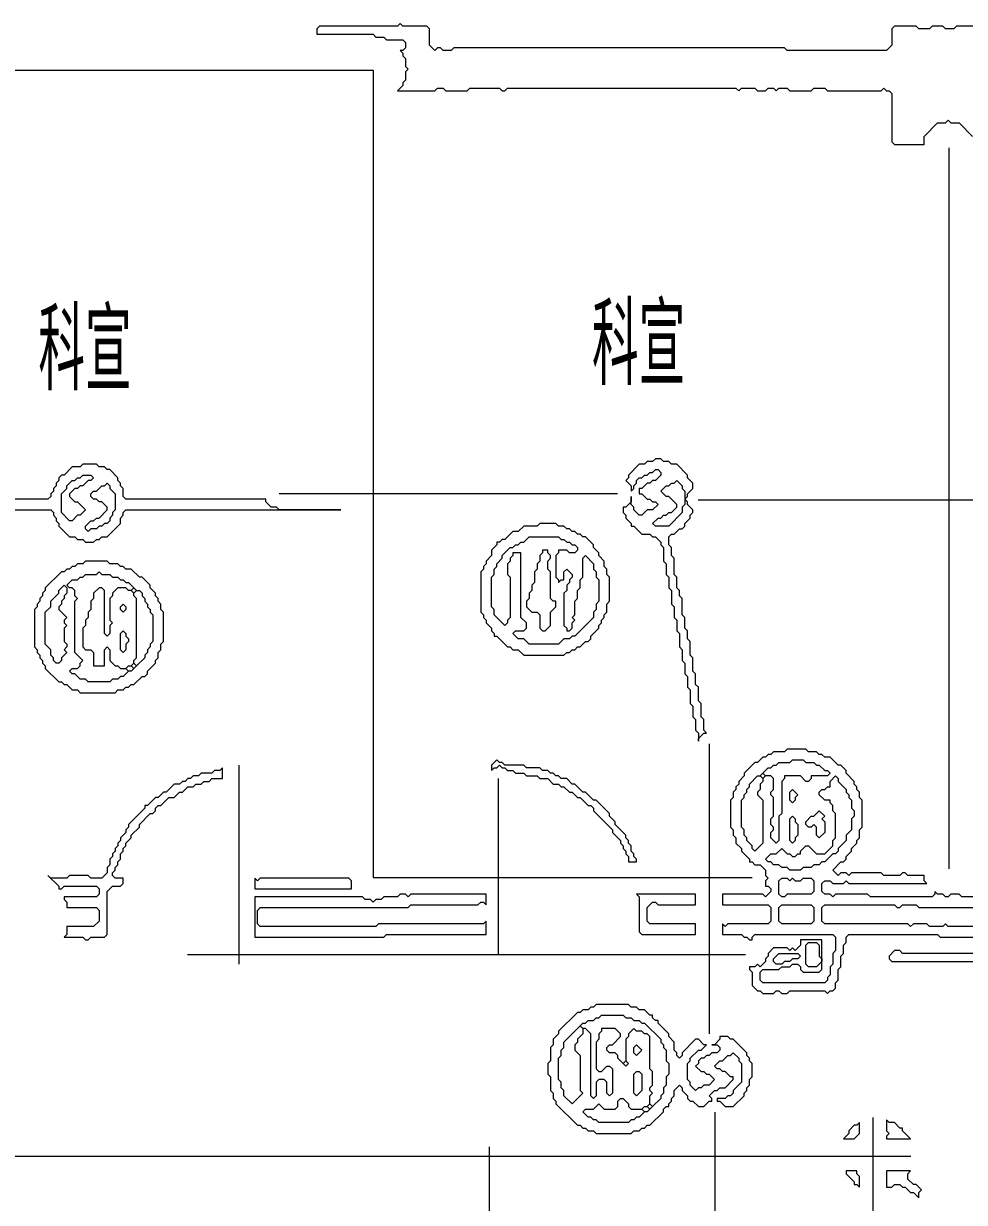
# Model space of a CAD drawing. Header units: millimetres. Extents: x 4 to 412, y 4 to 290.
# Drawn here: x 251.42 to 282.08, y 186.65 to 225.07 of the extents above; entities that cross this region are included whole.
import ezdxf

# ---------------------------------------------------------------- set-up
doc = ezdxf.new("R2010")
doc.units = ezdxf.units.MM
for name, color, linetype, lineweight in [('OCR_TEXT', 6, 'Continuous', 0), ('TRACE_STRAIGHT', 5, 'Continuous', 0), ('TRACE_TEXT_SYMBOL', 6, 'Continuous', 0)]:
    doc.layers.add(name, color=color, linetype=linetype, lineweight=lineweight)
doc.styles.add('wqy-unicode', font='wqy-unicode.lff')

msp = doc.modelspace()

# ---------------------------------------------------------------- linework, layer by layer
at = {"layer": 'TRACE_STRAIGHT', "color": 5}
for p, q in [((246.298, 223.553), (262.807, 223.553)), ((262.807, 223.553), (262.807, 197.233)), ((281.566, 221.021), (281.566, 197.522)), ((259.745, 209.752), (270.768, 209.752)), ((273.4, 209.543), (284.266, 209.543)), ((273.757, 201.596), (273.757, 192.138)), ((258.432, 200.895), (258.432, 194.415)), ((266.883, 200.458), (266.883, 194.723)), ((262.807, 197.233), (275.157, 197.233)), ((256.756, 194.723), (274.94, 194.723)), ((273.945, 189.588), (273.945, 166.547)), ((279.088, 189.42), (279.088, 168.019)), ((266.587, 188.46), (266.587, 145.398)), ((244.721, 188.156), (280.326, 188.156))]:
    msp.add_line(p, q, dxfattribs=at)
at = {"layer": 'TRACE_TEXT_SYMBOL', "color": 6}
for points in [[(263.686, 225.066), (263.599, 224.978), (261.059, 224.978), (260.971, 224.891), (260.971, 224.716), (262.811, 224.716), (262.898, 224.628), (263.161, 224.628), (263.248, 224.541), (263.774, 224.541), (263.861, 224.453), (263.861, 224.278), (263.774, 224.19), (263.686, 224.19), (263.774, 224.103), (263.774, 224.015), (263.861, 223.928), (263.861, 223.665), (263.949, 223.577), (263.861, 223.49), (263.861, 223.227), (263.774, 223.139), (263.774, 223.052), (263.599, 222.877), (264.825, 222.877), (264.912, 222.964), (265.087, 222.964), (265.175, 222.877), (265.876, 222.877), (265.963, 222.964), (266.927, 222.964), (267.014, 222.877), (267.102, 222.877), (267.189, 222.964), (274.633, 222.964), (274.721, 222.877), (274.808, 222.964), (275.246, 222.964), (275.334, 222.877), (275.596, 222.877), (275.684, 222.964), (275.859, 222.964), (275.947, 222.877), (276.034, 222.964), (276.297, 222.964), (276.385, 222.877), (277.085, 222.877), (277.173, 222.964), (277.523, 222.964), (277.611, 222.877), (279.362, 222.877), (279.45, 222.964), (279.537, 222.877), (279.625, 222.877), (279.712, 222.789), (279.712, 221.213), (279.8, 221.125), (280.763, 221.125), (280.763, 221.388), (281.201, 221.826), (281.464, 221.826), (281.551, 221.913), (281.639, 221.826), (281.902, 221.826)], [(283.39, 224.978), (281.814, 224.978), (281.727, 224.891), (281.464, 224.891), (281.376, 224.978), (281.026, 224.978), (280.938, 224.891), (280.588, 224.891), (280.501, 224.978), (279.8, 224.978), (279.712, 224.891), (279.712, 224.365), (279.537, 224.19), (276.297, 224.19), (276.209, 224.278), (265.438, 224.278), (265.35, 224.19), (265.087, 224.19), (265, 224.278), (264.912, 224.278), (264.825, 224.19), (264.65, 224.365), (264.65, 224.891), (264.562, 224.978), (263.774, 224.978), (263.686, 225.066)], [(281.902, 221.826), (282.34, 221.388)], [(246.96, 209.215), (252.302, 209.215), (252.389, 209.127), (252.389, 209.04), (252.477, 208.952), (252.477, 208.865), (252.564, 208.777), (252.564, 208.69), (252.915, 208.339), (253.09, 208.339), (253.177, 208.252), (253.353, 208.252), (253.44, 208.164), (253.703, 208.164), (253.79, 208.252), (253.878, 208.252), (253.966, 208.339), (254.141, 208.339), (254.579, 208.777), (254.579, 208.952), (254.666, 209.04), (254.666, 209.127), (254.754, 209.215), (261.76, 209.215), (259.745, 209.215), (259.658, 209.303), (259.483, 209.303), (259.308, 209.478), (259.308, 209.565), (254.754, 209.565), (254.666, 209.653), (254.666, 209.916), (254.579, 210.003), (254.579, 210.091), (254.491, 210.178), (254.491, 210.266), (254.228, 210.529), (254.141, 210.529), (254.053, 210.616), (253.878, 210.616), (253.79, 210.704), (253.353, 210.704), (253.265, 210.616), (253.002, 210.616), (252.739, 210.354), (252.652, 210.354), (252.564, 210.266), (252.564, 210.178), (252.477, 210.091), (252.477, 210.003), (252.389, 209.916), (252.389, 209.828), (252.302, 209.74), (252.302, 209.653), (252.214, 209.565), (246.697, 209.565)], [(272.006, 210.879), (271.918, 210.791), (271.743, 210.791), (271.656, 210.704), (271.48, 210.704), (271.13, 210.354), (271.13, 210.266), (271.043, 210.178), (271.218, 210.003), (271.218, 209.828), (271.305, 209.916), (271.305, 210.003), (271.393, 210.091), (271.393, 210.178), (271.48, 210.266), (271.568, 210.266), (271.656, 210.354), (271.743, 210.354), (271.831, 210.441), (271.918, 210.441), (272.006, 210.529), (272.093, 210.529), (272.181, 210.441), (272.181, 210.354), (272.006, 210.178), (271.918, 210.178), (271.831, 210.091), (271.743, 210.091), (271.568, 209.916), (271.48, 209.916), (271.48, 209.74), (271.568, 209.74), (271.743, 209.565), (271.831, 209.565), (271.918, 209.478), (272.006, 209.478), (272.093, 209.39), (271.918, 209.215), (271.743, 209.215), (271.568, 209.04), (271.48, 209.04), (271.305, 209.215), (271.305, 209.303), (271.218, 209.39), (271.218, 209.653), (271.218, 209.478), (271.043, 209.303), (270.955, 209.303), (270.955, 209.127), (271.043, 209.04), (271.043, 208.952), (271.218, 208.777), (271.218, 208.69), (271.305, 208.69), (271.568, 208.427), (271.831, 208.427), (271.918, 208.339), (272.006, 208.339), (272.181, 208.164), (272.181, 208.077), (272.269, 207.989), (272.269, 207.551), (272.356, 207.464), (272.356, 207.113)], [(273.144, 209.04), (273.232, 209.127), (273.232, 209.215), (273.057, 209.39), (273.057, 209.478), (272.969, 209.565), (273.057, 209.653), (273.057, 209.74), (273.232, 209.916), (273.232, 210.091), (273.057, 210.266), (273.057, 210.354), (272.706, 210.704), (272.531, 210.704), (272.444, 210.791), (272.269, 210.791), (272.181, 210.879), (272.006, 210.879)], [(272.356, 207.113), (272.444, 207.026), (272.444, 206.675), (272.531, 206.588), (272.531, 206.15), (272.619, 206.062), (272.619, 205.712), (272.706, 205.624), (272.706, 205.274), (272.794, 205.187), (272.794, 204.749), (272.882, 204.661), (272.882, 204.311), (272.969, 204.223), (272.969, 203.873), (273.057, 203.785), (273.057, 203.435), (273.144, 203.348), (273.144, 202.91), (273.232, 202.822), (273.232, 202.472), (273.319, 202.384), (273.319, 202.034), (273.407, 201.946), (273.407, 201.684), (273.407, 201.771), (273.582, 201.946), (273.67, 201.946), (273.582, 202.034), (273.582, 202.384), (273.495, 202.472), (273.495, 202.91), (273.407, 202.997), (273.407, 203.435), (273.319, 203.523), (273.319, 203.873), (273.232, 203.961), (273.232, 204.398), (273.144, 204.486), (273.144, 204.924), (273.057, 205.011), (273.057, 205.274), (272.969, 205.362), (272.969, 205.712), (272.882, 205.8), (272.882, 206.325), (272.794, 206.413), (272.794, 206.588), (272.706, 206.675), (272.706, 207.026), (272.619, 207.113), (272.619, 207.639), (272.531, 207.726), (272.531, 207.989), (272.444, 208.077), (272.444, 208.339), (272.531, 208.427), (272.619, 208.427), (272.794, 208.602), (272.882, 208.602), (272.969, 208.69), (272.969, 208.777), (273.144, 208.952), (273.144, 209.04)], [(268.24, 208.777), (268.153, 208.69), (267.715, 208.69), (267.54, 208.514), (267.364, 208.514), (267.102, 208.252), (267.014, 208.252), (266.927, 208.164), (266.839, 208.164), (266.839, 208.077), (266.664, 207.901), (266.664, 207.726), (266.489, 207.551), (266.489, 207.464), (266.401, 207.376), (266.401, 207.288), (266.314, 207.201), (266.314, 205.887), (266.401, 205.8), (266.401, 205.712), (266.489, 205.624), (266.489, 205.537), (266.664, 205.362), (266.664, 205.274), (266.751, 205.187), (266.751, 205.099), (266.839, 205.099), (267.189, 204.749), (267.277, 204.749), (267.364, 204.661), (267.54, 204.661), (267.715, 204.486), (269.028, 204.486), (269.116, 204.574), (269.203, 204.574), (269.291, 204.661), (269.379, 204.661), (269.466, 204.749), (269.554, 204.749), (269.729, 204.924), (269.816, 204.924), (269.904, 205.011), (269.904, 205.099), (270.167, 205.362), (270.167, 205.449), (270.254, 205.537), (270.254, 205.624), (270.342, 205.712), (270.342, 205.8), (270.429, 205.887), (270.429, 206.15), (270.517, 206.238), (270.517, 207.026), (270.429, 207.113), (270.429, 207.288), (270.342, 207.376), (270.342, 207.551), (270.167, 207.726), (270.167, 207.814), (269.992, 207.989), (269.992, 208.077), (269.729, 208.339), (269.641, 208.339), (269.554, 208.427)], [(269.554, 208.427), (269.466, 208.427), (269.379, 208.514), (269.291, 208.514), (269.203, 208.602), (269.116, 208.602), (269.028, 208.69), (268.853, 208.69), (268.766, 208.777), (268.24, 208.777)], [(267.715, 205.011), (267.54, 205.011), (267.364, 205.187), (267.452, 205.274), (267.715, 205.274), (267.802, 205.362), (267.802, 205.537), (267.627, 205.712), (267.627, 207.814), (267.364, 207.814), (267.364, 207.726), (267.277, 207.639), (267.277, 207.551), (267.189, 207.464), (267.189, 207.113), (267.277, 207.026), (267.277, 205.712), (267.189, 205.624), (267.189, 205.537), (267.102, 205.449), (266.751, 205.8), (266.751, 205.975), (266.664, 206.062), (266.664, 207.026), (266.751, 207.113), (266.751, 207.288), (266.839, 207.376), (266.839, 207.464), (267.014, 207.639), (267.014, 207.726), (267.277, 207.989), (267.364, 207.989), (267.452, 208.077), (267.54, 208.077), (267.627, 208.164), (267.715, 208.164), (267.89, 208.339)], [(267.89, 208.339), (268.853, 208.339), (268.941, 208.252), (269.028, 208.252), (269.116, 208.164), (269.203, 208.164), (269.291, 208.077), (269.379, 208.077), (269.466, 207.989), (269.466, 207.901), (269.379, 207.814), (269.203, 207.814), (269.116, 207.901), (268.853, 207.901), (268.853, 207.814), (268.766, 207.726), (268.766, 207.026), (268.853, 206.938), (268.853, 206.851), (268.941, 206.938), (269.028, 206.938), (269.028, 207.201), (269.116, 207.288), (269.291, 207.113), (269.291, 207.026), (269.203, 206.938), (269.203, 206.851), (269.116, 206.763), (269.116, 206.588), (269.028, 206.5), (269.028, 205.449), (269.116, 205.362), (269.116, 205.274), (269.203, 205.274), (269.291, 205.362), (269.291, 205.537), (269.379, 205.624), (269.291, 205.712), (269.379, 205.8), (269.379, 206.238), (269.466, 206.325), (269.466, 206.588), (269.554, 206.675), (269.554, 206.938), (269.641, 207.026), (269.641, 207.639), (269.729, 207.726), (269.992, 207.464), (269.992, 207.288), (270.079, 207.201), (270.079, 207.026), (270.167, 206.938), (270.167, 206.238), (270.079, 206.15), (270.079, 205.975), (269.992, 205.887), (269.992, 205.712), (269.379, 205.099), (269.291, 205.099), (269.203, 205.011), (269.028, 205.011), (268.853, 204.836), (267.89, 204.836), (267.715, 205.011)], [(253.44, 207.551), (253.353, 207.464), (253.177, 207.464), (253.09, 207.376), (253.002, 207.376), (252.915, 207.288), (252.827, 207.288), (252.739, 207.201), (252.652, 207.201), (252.126, 206.675), (252.126, 206.588), (252.039, 206.5), (252.039, 206.413), (251.951, 206.325), (251.951, 206.238), (251.864, 206.15), (251.864, 206.062), (251.776, 205.975), (251.776, 204.749), (251.864, 204.661), (251.864, 204.574), (251.951, 204.486), (251.951, 204.398), (252.039, 204.311), (252.039, 204.223), (252.126, 204.136), (252.126, 204.048), (252.564, 203.61), (252.652, 203.61), (252.739, 203.523), (252.827, 203.523), (253.002, 203.348), (253.177, 203.348), (253.265, 203.26), (254.403, 203.26), (254.491, 203.348), (254.666, 203.348), (254.754, 203.435), (254.841, 203.435), (254.929, 203.523), (255.016, 203.523), (255.279, 203.785), (255.367, 203.785), (255.454, 203.873), (255.454, 203.961), (255.717, 204.223), (255.717, 204.311), (255.805, 204.398), (255.805, 204.574), (255.892, 204.661), (255.892, 204.836), (255.98, 204.924), (255.98, 205.887), (255.892, 205.975), (255.892, 206.15), (255.805, 206.238), (255.805, 206.325), (255.717, 206.413), (255.717, 206.5), (255.542, 206.675), (255.542, 206.763), (255.279, 207.026), (255.192, 207.026), (254.929, 207.288)], [(254.929, 207.288), (254.754, 207.288), (254.666, 207.376), (254.579, 207.376), (254.491, 207.464), (254.228, 207.464), (254.141, 207.551), (253.44, 207.551)], [(253.177, 204.048), (253.265, 204.136), (253.265, 204.223), (253.353, 204.311), (253.09, 204.574), (253.09, 206.238), (253.177, 206.325), (253.09, 206.413), (253.09, 206.588), (253.002, 206.675), (252.915, 206.675), (252.827, 206.763), (253.002, 206.938), (253.177, 206.938), (253.265, 207.026), (253.353, 207.026), (253.44, 207.113), (253.79, 207.113)], [(253.79, 207.113), (253.878, 207.201), (253.966, 207.113), (254.228, 207.113), (254.316, 207.026), (254.491, 207.026), (254.579, 206.938), (254.666, 206.938), (254.754, 206.851), (254.841, 206.851), (255.016, 206.675), (254.929, 206.588), (254.841, 206.588), (254.754, 206.675), (254.491, 206.675), (254.316, 206.5), (254.316, 206.413), (254.228, 206.325), (254.228, 205.624), (254.316, 205.537), (254.228, 205.449), (254.228, 205.187), (254.141, 205.099), (254.053, 205.187), (254.053, 206.588), (253.966, 206.675), (253.878, 206.675), (253.703, 206.5), (253.703, 206.325), (253.615, 206.238), (253.615, 205.975), (253.528, 205.887), (253.528, 205.712), (253.44, 205.624), (253.44, 205.449), (253.353, 205.362), (253.353, 204.749), (253.44, 204.661), (253.615, 204.661), (253.703, 204.574), (253.703, 204.136), (254.053, 204.136), (254.053, 204.661), (254.141, 204.749), (254.228, 204.661), (254.228, 204.311), (254.403, 204.136), (254.491, 204.136), (254.579, 204.048), (254.754, 204.048), (254.841, 203.961), (254.666, 203.785), (254.579, 203.785), (254.491, 203.698), (254.316, 203.698), (254.228, 203.61), (253.528, 203.61), (253.44, 203.698), (253.265, 203.698), (253.09, 203.873), (253.002, 203.873), (252.915, 203.961), (253.002, 204.048), (253.177, 204.048)], [(276.297, 201.421), (276.209, 201.333), (275.859, 201.333), (275.772, 201.246), (275.684, 201.246), (275.596, 201.158), (275.509, 201.158), (275.334, 200.983), (275.246, 200.983), (274.896, 200.633), (274.896, 200.545), (274.721, 200.37), (274.721, 200.282), (274.633, 200.195), (274.633, 200.107), (274.545, 200.02), (274.545, 199.845), (274.458, 199.757), (274.458, 198.881), (274.545, 198.794), (274.545, 198.619), (274.633, 198.531), (274.633, 198.356), (274.808, 198.181), (274.808, 198.093), (275.071, 197.83), (275.071, 197.743), (275.159, 197.743), (275.246, 197.655), (275.421, 197.655), (275.596, 197.48), (275.596, 197.305), (275.684, 197.217), (275.596, 197.13), (275.596, 196.955), (275.684, 196.955), (275.772, 196.867), (275.772, 196.779), (275.596, 196.604), (275.509, 196.692), (274.195, 196.692), (274.195, 196.342), (275.684, 196.342), (275.772, 196.254), (275.772, 195.816), (275.684, 195.729), (274.37, 195.729), (274.283, 195.641), (274.195, 195.729), (274.195, 195.378), (274.808, 195.378), (274.896, 195.291), (274.983, 195.291), (275.071, 195.203), (275.159, 195.203), (275.159, 195.291), (275.246, 195.378), (277.786, 195.378), (277.873, 195.291), (277.873, 194.853), (277.786, 194.765), (277.786, 194.415), (277.698, 194.327), (277.698, 194.065)], [(280.063, 197.393), (279.975, 197.305), (279.45, 197.305), (279.362, 197.393), (278.399, 197.393), (278.311, 197.305), (278.224, 197.393), (278.048, 197.393), (277.961, 197.305), (277.786, 197.48), (278.048, 197.743), (278.136, 197.743), (278.224, 197.83), (278.224, 197.918), (278.399, 198.093), (278.399, 198.181), (278.574, 198.356), (278.574, 198.443), (278.661, 198.531), (278.661, 198.794), (278.749, 198.881), (278.749, 199.757), (278.661, 199.845), (278.661, 200.02), (278.574, 200.107), (278.574, 200.195), (278.486, 200.282), (278.486, 200.37), (278.224, 200.633), (278.224, 200.72), (278.048, 200.895), (277.961, 200.895), (277.698, 201.158), (277.523, 201.158), (277.435, 201.246), (277.348, 201.246), (277.26, 201.333), (276.998, 201.333), (276.91, 201.421), (276.297, 201.421)], [(266.839, 201.071), (266.664, 200.895), (266.664, 200.72), (266.751, 200.808), (266.839, 200.808), (266.927, 200.895), (267.014, 200.808), (267.102, 200.808), (267.189, 200.72), (267.364, 200.72), (267.452, 200.633), (267.715, 200.633), (267.802, 200.545), (268.153, 200.545), (268.24, 200.458), (268.503, 200.458), (268.678, 200.282), (268.853, 200.282), (268.941, 200.195), (269.028, 200.195), (269.203, 200.02), (269.291, 200.02), (269.466, 199.845), (269.554, 199.845), (269.816, 199.582), (269.904, 199.582), (269.992, 199.494), (269.992, 199.407), (270.605, 198.794), (270.605, 198.706), (270.867, 198.443), (270.867, 198.356), (270.955, 198.268), (270.955, 198.181), (271.043, 198.093), (271.043, 198.006), (271.13, 197.918), (271.13, 197.743), (271.393, 197.743), (271.393, 197.83), (271.305, 197.918), (271.305, 198.006), (271.218, 198.093), (271.218, 198.268), (271.13, 198.356), (271.13, 198.443), (271.043, 198.531), (271.043, 198.619), (270.692, 198.969), (270.692, 199.056), (270.517, 199.232), (270.517, 199.319), (270.079, 199.757), (269.992, 199.757), (269.729, 200.02), (269.641, 200.02), (269.379, 200.282), (269.291, 200.282), (269.116, 200.458), (268.941, 200.458), (268.853, 200.545), (268.766, 200.545), (268.678, 200.633), (268.59, 200.633)], [(268.59, 200.633), (268.503, 200.72), (268.328, 200.72), (268.24, 200.808), (267.802, 200.808), (267.715, 200.895), (267.102, 200.895), (267.014, 200.983), (266.927, 200.983), (266.839, 201.071)], [(257.906, 200.808), (257.819, 200.72), (257.644, 200.72), (257.556, 200.633), (257.206, 200.633), (257.118, 200.545), (256.943, 200.545), (256.855, 200.458), (256.768, 200.458), (256.68, 200.37), (256.593, 200.37), (256.505, 200.282), (256.33, 200.282), (256.067, 200.02), (255.98, 200.02), (255.805, 199.845), (255.717, 199.845), (255.454, 199.582), (255.367, 199.582), (255.367, 199.494), (254.841, 198.969), (254.841, 198.881), (254.754, 198.794), (254.754, 198.706), (254.579, 198.531), (254.579, 198.443), (254.491, 198.356), (254.491, 198.268), (254.403, 198.181), (254.403, 198.093), (254.316, 198.006), (254.316, 197.918), (254.228, 197.83), (254.228, 197.655), (254.141, 197.568), (254.141, 197.393), (253.966, 197.217), (253.615, 197.217), (253.528, 197.305), (252.915, 197.305), (252.827, 197.217), (252.302, 197.217), (252.214, 197.305), (252.564, 196.955), (252.564, 196.867), (252.652, 196.867), (252.739, 196.955), (253.79, 196.955), (253.878, 196.867), (253.878, 196.692), (253.79, 196.604), (252.739, 196.604), (252.739, 196.517), (252.827, 196.429), (252.827, 196.254), (253.79, 196.254), (253.878, 196.166), (253.878, 195.816), (253.703, 195.641), (252.827, 195.641), (252.827, 195.378), (252.739, 195.291), (253.353, 195.291), (253.44, 195.203)], [(253.44, 195.203), (253.528, 195.203), (253.615, 195.291), (254.053, 195.291), (254.141, 195.378), (254.141, 196.779), (254.316, 196.955), (254.579, 196.955), (254.666, 197.042), (254.666, 197.217), (254.403, 197.217), (254.316, 197.305), (254.316, 197.393), (254.403, 197.48), (254.403, 197.568), (254.491, 197.655), (254.491, 197.743), (254.579, 197.83), (254.579, 198.006), (254.666, 198.093), (254.666, 198.181), (254.754, 198.268), (254.754, 198.356), (254.929, 198.531), (254.929, 198.619), (255.192, 198.881), (255.192, 198.969), (255.542, 199.319), (255.629, 199.319), (255.717, 199.407), (255.717, 199.494), (255.805, 199.582), (255.892, 199.582), (256.155, 199.845), (256.33, 199.845), (256.505, 200.02), (256.593, 200.02), (256.768, 200.195), (256.943, 200.195), (257.031, 200.282), (257.206, 200.282), (257.293, 200.37), (257.468, 200.37), (257.556, 200.458), (257.906, 200.458), (257.906, 200.808)], [(285.317, 196.604), (281.989, 196.604), (281.902, 196.692), (281.639, 196.692), (281.551, 196.604), (281.464, 196.604), (281.376, 196.692), (281.201, 196.692), (281.114, 196.779), (281.114, 196.692), (281.026, 196.604), (279.012, 196.604), (278.924, 196.692), (277.873, 196.692), (277.786, 196.604), (277.698, 196.692), (277.523, 196.692), (277.435, 196.779), (277.435, 197.042), (277.523, 197.13), (277.698, 197.13), (277.786, 197.042), (278.136, 197.042), (278.224, 197.13), (278.311, 197.042), (280.851, 197.042), (280.763, 197.13), (280.763, 197.305), (280.238, 197.305), (280.15, 197.393), (280.063, 197.393)], [(282.777, 195.641), (281.551, 195.641), (281.464, 195.729), (281.376, 195.641), (280.938, 195.641), (280.851, 195.729), (280.413, 195.729), (280.325, 195.641), (280.238, 195.729), (277.523, 195.729), (277.435, 195.816), (277.435, 196.254), (277.523, 196.342), (279.8, 196.342), (279.888, 196.254), (279.975, 196.254), (280.063, 196.342), (280.501, 196.342), (280.588, 196.254), (285.142, 196.254)], [(277.698, 194.065), (277.611, 193.977), (277.611, 193.89), (277.523, 193.802), (275.509, 193.802), (275.421, 193.89), (275.421, 194.152), (275.509, 194.24), (276.034, 194.24), (276.122, 194.327), (276.385, 194.327), (276.472, 194.415), (276.647, 194.415), (276.735, 194.327), (276.735, 194.24), (276.822, 194.152), (277.348, 194.152), (277.435, 194.24), (277.435, 195.203), (276.735, 195.203), (276.735, 195.028), (276.56, 194.853), (276.472, 194.94), (276.385, 194.853), (276.297, 194.94), (275.859, 194.94), (275.684, 194.765), (275.684, 194.678), (275.596, 194.59), (275.596, 194.503), (275.421, 194.327), (275.334, 194.415), (275.246, 194.327), (275.071, 194.327), (275.071, 194.24), (275.159, 194.152), (275.159, 193.714), (275.334, 193.539), (275.421, 193.539), (275.509, 193.452), (275.859, 193.452), (275.947, 193.539), (276.034, 193.539), (276.122, 193.452), (276.297, 193.452), (276.385, 193.539), (277.523, 193.539), (277.611, 193.452), (277.698, 193.539), (277.786, 193.539), (277.873, 193.627), (277.873, 193.802), (277.961, 193.89), (277.961, 194.24), (278.048, 194.327), (278.048, 194.678), (278.136, 194.765), (278.136, 195.028), (278.224, 195.116), (278.224, 195.291), (278.311, 195.378), (281.201, 195.378), (281.289, 195.291), (284.967, 195.291)], [(270.079, 193.101), (269.992, 193.014), (269.904, 193.014), (269.816, 192.926), (269.641, 192.926), (269.554, 192.839), (269.466, 192.839), (268.853, 192.226), (268.853, 192.138), (268.678, 191.963), (268.678, 191.788), (268.59, 191.7), (268.59, 191.262), (268.503, 191.175), (268.503, 190.824), (268.59, 190.737), (268.59, 190.299), (268.678, 190.211), (268.678, 190.036), (268.766, 189.949), (268.766, 189.861), (269.466, 189.161), (269.554, 189.161), (269.641, 189.073), (269.729, 189.073), (269.816, 188.985), (269.992, 188.985), (270.079, 188.898), (271.218, 188.898), (271.305, 188.985), (271.48, 188.985), (271.568, 189.073), (271.656, 189.073), (271.743, 189.161), (271.831, 189.161), (272.269, 189.598), (272.269, 189.686), (272.356, 189.774), (272.444, 189.774), (272.444, 189.861), (272.531, 189.949), (272.531, 190.036), (272.619, 190.124), (272.619, 190.299), (272.794, 190.474), (272.882, 190.387), (272.882, 190.299), (273.057, 190.124), (273.057, 190.036), (273.144, 189.949), (273.232, 189.949), (273.407, 189.774), (273.582, 189.774), (273.757, 189.949), (273.845, 189.949), (273.845, 190.036), (273.757, 190.124), (273.932, 190.299), (274.02, 190.299), (274.108, 190.387), (274.283, 190.387), (274.545, 190.649), (274.545, 190.737), (274.458, 190.737)], [(273.495, 190.387), (273.407, 190.387), (273.319, 190.299), (273.144, 190.474), (273.144, 190.562), (273.057, 190.649), (273.057, 191.175), (273.144, 191.262), (273.144, 191.35), (273.407, 191.613), (273.495, 191.613), (273.67, 191.788), (273.582, 191.788), (273.407, 191.963), (273.319, 191.963), (272.882, 191.525), (272.882, 191.437), (272.794, 191.35), (272.706, 191.437), (272.706, 191.525), (272.619, 191.613), (272.619, 191.875), (272.444, 192.05), (272.444, 192.138), (272.093, 192.488), (272.093, 192.576), (272.006, 192.576), (271.918, 192.664), (271.918, 192.751), (271.831, 192.751), (271.656, 192.926), (271.48, 192.926), (271.393, 193.014), (271.218, 193.014), (271.13, 193.101), (270.079, 193.101)], [(270.517, 191.087), (270.605, 191), (270.605, 190.211), (270.517, 190.124), (270.429, 190.211), (270.429, 190.562), (270.342, 190.649), (270.167, 190.649), (270.079, 190.562), (270.079, 190.124), (269.992, 190.036), (269.904, 190.124), (269.904, 192.138), (269.729, 192.313), (269.641, 192.313), (269.554, 192.401), (269.641, 192.488), (269.729, 192.488), (269.816, 192.576), (269.992, 192.576), (270.079, 192.664), (270.167, 192.664)], [(270.167, 192.664), (270.254, 192.751), (270.955, 192.751), (271.043, 192.664), (271.218, 192.664), (271.305, 192.576), (271.48, 192.576), (271.568, 192.488), (271.656, 192.488), (272.181, 191.963), (272.181, 191.875), (272.269, 191.788), (272.269, 191.7), (272.356, 191.613), (272.356, 191.262), (272.444, 191.175), (272.444, 190.824), (272.356, 190.737), (272.356, 190.474), (272.269, 190.387), (272.269, 190.211), (272.181, 190.124), (272.181, 190.036), (271.918, 189.774), (271.831, 189.861), (271.831, 190.124), (271.918, 190.211), (271.831, 190.299), (271.831, 190.387), (271.918, 190.474), (271.918, 190.912), (271.831, 191), (271.831, 192.05), (271.743, 192.138), (271.656, 192.138), (271.568, 192.226), (271.393, 192.226), (271.305, 192.313), (271.13, 192.138), (271.13, 192.05), (271.043, 191.963), (271.043, 191.262), (270.955, 191.175), (270.78, 191.35), (270.78, 191.437), (270.692, 191.525), (270.517, 191.525), (270.429, 191.613), (270.429, 191.7), (270.517, 191.788), (270.605, 191.788), (270.867, 192.05), (270.867, 192.138), (270.692, 192.313), (270.254, 192.313), (270.254, 192.226), (270.167, 192.138), (270.167, 191.963), (270.079, 191.875), (270.079, 191), (270.167, 190.912), (270.254, 190.912), (270.429, 191.087), (270.517, 191.087)], [(274.458, 190.737), (274.283, 190.912), (274.195, 190.912), (274.108, 191), (274.02, 191), (273.932, 191.087), (274.108, 191.262), (274.195, 191.262), (274.37, 191.437), (274.458, 191.437), (274.545, 191.525), (274.721, 191.35), (274.721, 191.262), (274.808, 191.175), (274.808, 190.562), (274.545, 190.299), (274.545, 190.211), (274.458, 190.124), (274.37, 190.124), (274.283, 190.036), (274.02, 190.036), (274.02, 189.949), (274.108, 189.949), (274.283, 189.774), (274.545, 189.774), (274.896, 190.124), (274.896, 190.211), (274.983, 190.299), (274.983, 190.387), (275.071, 190.474), (275.071, 190.649), (275.159, 190.737), (275.159, 191.175), (275.071, 191.262), (275.071, 191.35), (274.983, 191.437), (274.983, 191.525), (274.545, 191.963), (274.458, 191.963), (274.37, 192.05), (274.108, 192.05), (274.108, 191.963), (273.932, 191.788), (273.845, 191.788), (274.02, 191.788), (274.108, 191.7), (274.108, 191.613), (274.02, 191.525), (273.845, 191.525), (273.757, 191.437), (273.67, 191.437), (273.582, 191.35), (273.495, 191.35), (273.407, 191.262), (273.407, 191.175), (273.319, 191.087), (273.495, 190.912), (273.582, 190.912), (273.67, 190.824), (273.757, 190.824), (273.932, 190.649), (273.757, 190.474), (273.582, 190.474), (273.495, 190.387)]]:
    msp.add_lwpolyline(points, dxfattribs=at)
for points in [[(253.265, 210.266), (253.353, 210.354), (253.615, 210.354), (253.703, 210.266), (253.615, 210.178), (253.528, 210.178), (253.353, 210.003), (253.265, 210.003), (253.177, 209.916), (253.09, 209.916), (252.915, 209.74), (252.915, 209.653), (253.09, 209.478), (253.177, 209.478), (253.44, 209.215), (253.265, 209.04), (253.177, 209.04), (253.002, 208.865), (252.915, 208.865), (252.652, 209.127), (252.652, 209.74), (252.827, 209.916), (252.827, 210.003), (253.002, 210.178), (253.09, 210.178), (253.177, 210.266)], [(272.619, 210.091), (272.706, 210.178), (272.882, 210.003), (272.882, 209.916), (272.969, 209.828), (272.969, 209.39), (272.882, 209.303), (272.882, 209.127), (272.444, 208.69), (272.006, 208.69), (271.918, 208.777), (272.093, 208.952), (272.181, 208.952), (272.269, 209.04), (272.356, 209.04), (272.444, 209.127), (272.531, 209.127), (272.706, 209.303), (272.706, 209.39), (272.444, 209.653), (272.356, 209.653), (272.181, 209.828), (272.356, 210.003), (272.444, 210.003), (272.531, 210.091)], [(254.053, 210.003), (254.141, 210.091), (254.228, 210.003), (254.228, 209.916), (254.403, 209.74), (254.403, 209.215), (254.316, 209.127), (254.316, 209.04), (254.228, 208.952), (254.228, 208.865), (254.141, 208.777), (254.053, 208.777), (253.966, 208.69), (253.878, 208.69), (253.79, 208.602), (253.615, 208.602), (253.528, 208.514), (253.44, 208.602), (253.44, 208.69), (253.615, 208.865), (253.703, 208.865), (253.79, 208.952), (253.878, 208.952), (254.141, 209.215), (254.141, 209.303), (253.966, 209.478), (253.878, 209.478), (253.79, 209.565), (253.703, 209.565), (253.615, 209.653), (253.615, 209.74), (253.703, 209.828), (253.79, 209.828), (253.966, 210.003)], [(268.328, 207.901), (268.328, 207.814), (268.24, 207.726), (268.24, 207.551), (268.153, 207.464), (268.153, 207.288), (268.065, 207.201), (268.065, 206.851), (267.977, 206.763), (267.977, 206.588), (267.89, 206.5), (267.89, 206.325), (267.802, 206.238), (267.802, 206.062), (267.977, 205.887), (268.153, 205.887), (268.24, 205.8), (268.24, 205.362), (268.328, 205.274), (268.415, 205.274), (268.59, 205.449), (268.59, 205.887), (268.766, 206.062), (268.766, 206.238), (268.678, 206.238), (268.59, 206.325), (268.59, 207.201), (268.503, 207.288), (268.503, 207.551), (268.59, 207.639), (268.59, 207.726), (268.503, 207.814), (268.503, 207.901)], [(252.739, 206.763), (252.827, 206.675), (252.827, 206.5), (252.739, 206.413), (252.739, 206.325), (252.652, 206.238), (252.652, 206.15), (252.564, 206.062), (252.564, 205.975), (252.827, 205.712), (252.739, 205.624), (252.739, 205.537), (252.827, 205.449), (252.739, 205.362), (252.739, 204.924), (252.827, 204.836), (252.827, 204.749), (252.739, 204.661), (252.827, 204.574), (252.652, 204.398), (252.652, 204.311), (252.564, 204.223), (252.477, 204.223), (252.389, 204.311), (252.389, 204.398), (252.302, 204.486), (252.302, 204.661), (252.126, 204.836), (252.126, 205.887), (252.302, 206.062), (252.302, 206.238), (252.564, 206.5), (252.564, 206.588)], [(254.929, 206.588), (255.016, 206.675), (255.104, 206.588), (255.016, 206.5)], [(255.016, 206.5), (255.104, 206.588), (255.192, 206.588), (255.279, 206.5), (255.279, 206.413), (255.367, 206.325), (255.367, 206.238), (255.454, 206.15), (255.454, 206.062), (255.542, 205.975), (255.542, 205.887), (255.629, 205.8), (255.629, 204.924), (255.542, 204.836), (255.542, 204.749), (255.454, 204.661), (255.454, 204.574), (255.367, 204.486), (255.367, 204.398), (255.104, 204.136), (255.016, 204.223), (255.016, 204.311), (255.104, 204.398), (255.104, 206.325), (255.016, 206.413)], [(254.579, 206.062), (254.666, 206.15), (254.754, 206.062), (254.754, 205.975), (254.666, 205.887), (254.579, 205.975)], [(254.579, 205.187), (254.666, 205.274), (254.754, 205.187), (254.754, 205.099), (254.841, 205.011), (254.841, 204.924), (254.754, 204.836), (254.754, 204.661), (254.666, 204.574), (254.579, 204.661)], [(254.754, 204.048), (254.841, 204.136), (254.929, 204.136), (255.016, 204.048), (254.929, 203.961), (254.841, 203.961)], [(254.929, 204.136), (255.016, 204.223), (255.104, 204.136), (255.016, 204.048)], [(276.385, 200.983), (276.472, 201.071), (276.822, 201.071), (276.91, 200.983), (277.173, 200.983), (277.26, 200.895), (277.348, 200.895), (277.523, 200.72), (277.611, 200.72), (277.698, 200.633), (277.611, 200.545), (277.085, 200.545), (277.085, 200.458), (276.998, 200.37), (276.91, 200.37), (276.735, 200.545), (276.209, 200.545), (276.209, 200.458), (276.122, 200.37), (276.122, 199.319), (276.034, 199.232), (276.034, 198.443), (275.947, 198.356), (275.772, 198.531), (275.772, 198.706), (275.859, 198.794), (275.859, 198.881), (275.772, 198.969), (275.772, 199.144), (275.859, 199.232), (275.859, 199.845), (275.772, 199.932), (275.772, 200.02), (275.859, 200.107), (275.859, 200.458), (275.772, 200.545), (275.596, 200.545), (275.509, 200.633), (275.684, 200.808), (275.772, 200.808), (275.859, 200.895), (275.947, 200.895), (276.034, 200.983)], [(275.334, 200.545), (275.421, 200.545), (275.509, 200.458), (275.509, 200.37), (275.421, 200.282), (275.421, 200.107), (275.334, 200.02), (275.334, 199.932), (275.509, 199.757), (275.509, 198.356), (275.246, 198.093), (275.159, 198.181), (275.159, 198.268), (274.983, 198.443), (274.983, 198.531), (274.896, 198.619), (274.896, 198.794), (274.808, 198.881), (274.808, 199.757), (274.896, 199.845), (274.896, 199.932), (274.983, 200.02), (274.983, 200.107), (275.071, 200.195), (275.071, 200.282)], [(275.421, 200.545), (275.509, 200.633), (275.596, 200.545), (275.509, 200.458)], [(277.873, 200.545), (277.961, 200.458), (277.961, 200.37), (278.224, 200.107), (278.224, 200.02), (278.311, 199.932), (278.311, 199.845), (278.399, 199.757), (278.399, 199.494), (278.486, 199.407), (278.486, 199.232), (278.399, 199.144), (278.399, 198.794), (278.224, 198.619), (278.224, 198.443), (277.961, 198.181), (277.961, 198.093), (277.873, 198.006), (277.786, 198.006), (277.523, 197.743), (277.435, 197.743), (277.348, 197.655), (277.173, 197.655), (277.085, 197.568), (276.822, 197.568), (276.735, 197.48), (276.385, 197.48), (276.297, 197.568), (276.122, 197.568), (276.034, 197.655), (275.859, 197.655), (275.772, 197.743), (275.684, 197.743), (275.596, 197.83), (275.772, 198.006), (275.947, 198.006), (276.122, 198.181), (276.297, 198.006), (276.385, 198.006), (276.472, 197.918), (276.56, 197.918), (276.647, 198.006), (276.735, 198.006), (276.735, 198.093), (276.91, 198.268), (276.998, 198.268), (277.26, 198.006), (277.523, 198.006), (277.786, 198.268), (277.786, 198.443), (277.873, 198.531), (277.873, 199.319), (277.786, 199.407), (277.786, 199.582), (277.698, 199.669), (277.698, 199.757), (277.523, 199.757), (277.348, 199.932), (277.348, 200.02), (277.435, 200.107), (277.523, 200.107), (277.611, 200.195), (277.698, 200.195), (277.698, 200.37)], [(276.385, 200.02), (276.472, 200.107), (276.647, 199.932), (276.56, 199.845), (276.56, 199.757), (276.472, 199.669), (276.385, 199.757)], [(277.348, 199.407), (277.523, 199.232), (277.435, 199.144), (277.523, 199.056), (277.523, 198.706), (277.348, 198.531), (277.26, 198.619), (277.26, 198.881), (277.173, 198.969), (277.085, 198.881), (276.998, 198.881), (276.91, 198.969), (276.91, 199.056), (277.085, 199.232), (277.173, 199.232)], [(276.385, 199.144), (276.472, 199.232), (276.56, 199.144), (276.56, 199.056), (276.647, 198.969), (276.647, 198.619), (276.56, 198.531), (276.56, 198.443), (276.472, 198.356), (276.385, 198.443)], [(258.957, 197.217), (258.957, 196.867), (262.11, 196.867), (262.11, 197.13), (262.022, 197.217), (259.132, 197.217), (259.045, 197.13)], [(276.034, 197.13), (276.122, 197.217), (276.297, 197.217), (276.385, 197.13), (276.472, 197.217), (276.56, 197.13), (276.735, 197.13), (276.822, 197.217), (277.085, 197.217), (277.173, 197.13), (277.173, 196.779), (277.085, 196.692), (276.297, 196.692), (276.209, 196.604), (276.122, 196.604), (276.034, 196.692)], [(263.686, 196.692), (263.599, 196.604), (263.161, 196.604), (263.073, 196.517), (262.898, 196.517), (262.811, 196.429), (262.723, 196.517), (262.548, 196.517), (262.46, 196.604), (258.957, 196.604), (258.957, 195.291), (263.161, 195.291), (263.248, 195.378), (266.489, 195.378), (266.489, 195.816), (266.401, 195.729), (262.986, 195.729), (262.898, 195.641), (259.132, 195.641), (259.045, 195.729), (259.045, 196.166), (259.132, 196.254), (263.949, 196.254), (264.037, 196.342), (266.226, 196.342), (266.314, 196.429), (266.401, 196.429), (266.489, 196.342), (266.489, 196.692), (264.037, 196.692), (263.949, 196.604), (263.861, 196.692)], [(271.393, 196.692), (271.48, 196.604), (271.48, 195.466), (271.568, 195.378), (273.319, 195.378), (273.319, 195.729), (271.831, 195.729), (271.743, 195.816), (271.743, 196.254), (271.918, 196.429), (272.006, 196.429), (272.093, 196.342), (273.319, 196.342), (273.319, 196.692)], [(276.034, 196.254), (276.122, 196.342), (277.085, 196.342), (277.173, 196.254), (277.173, 195.816), (277.085, 195.729), (276.122, 195.729), (276.034, 195.816)], [(276.91, 195.028), (276.998, 195.116), (277.26, 195.116), (277.348, 195.028), (277.348, 194.678), (277.435, 194.59), (277.435, 194.503), (277.26, 194.327), (276.998, 194.327), (276.91, 194.415)], [(279.8, 194.853), (279.625, 194.678), (279.625, 194.59), (279.712, 194.503), (285.405, 194.503), (285.405, 194.59), (285.317, 194.678), (285.317, 194.765), (280.063, 194.765), (279.975, 194.853)], [(276.034, 194.765), (276.647, 194.765), (276.735, 194.678), (276.647, 194.59), (276.472, 194.59), (276.385, 194.503), (276.209, 194.503), (276.122, 194.415), (275.947, 194.415), (275.859, 194.503), (275.859, 194.59)], [(269.554, 192.401), (269.641, 192.313), (269.641, 192.138), (269.466, 191.963), (269.466, 191.875), (269.379, 191.788), (269.379, 191.613), (269.554, 191.437), (269.554, 190.299), (269.641, 190.211), (269.291, 189.861), (269.028, 190.124), (269.028, 190.299), (268.941, 190.387), (268.941, 190.562), (268.853, 190.649), (268.853, 191.35), (268.941, 191.437), (268.941, 191.613), (269.028, 191.7), (269.028, 191.875)], [(271.305, 191.7), (271.393, 191.788), (271.568, 191.613), (271.393, 191.437), (271.305, 191.525)], [(270.955, 191.175), (271.043, 191.262), (271.13, 191.175), (271.043, 191.087)], [(271.305, 190.824), (271.393, 190.912), (271.48, 190.912), (271.568, 190.824), (271.568, 190.299), (271.393, 190.124), (271.305, 190.211)], [(270.78, 189.949), (270.867, 190.036), (270.955, 190.036), (271.13, 189.861), (271.13, 189.774), (271.218, 189.686), (271.568, 189.686), (271.656, 189.598), (271.48, 189.423), (271.393, 189.423), (271.305, 189.336), (271.218, 189.336), (271.13, 189.248), (270.167, 189.248), (270.079, 189.336), (269.992, 189.336), (269.904, 189.423), (269.816, 189.423), (269.641, 189.598), (269.729, 189.686), (269.992, 189.686), (270.167, 189.861), (270.342, 189.686), (270.692, 189.686), (270.78, 189.774)], [(271.743, 189.774), (271.831, 189.861), (271.918, 189.774), (271.831, 189.686)], [(271.568, 189.686), (271.656, 189.774), (271.743, 189.774), (271.831, 189.686), (271.743, 189.598), (271.656, 189.598)], [(278.661, 189.248), (278.574, 189.161), (278.486, 189.161), (278.311, 188.985), (278.311, 188.898), (278.136, 188.723), (278.486, 188.723), (278.661, 188.898)], [(279.537, 189.336), (279.537, 188.985), (279.625, 188.898), (279.537, 188.81), (279.537, 188.723), (280.325, 188.723), (280.063, 188.985), (280.063, 189.073), (279.975, 189.073), (279.8, 189.248), (279.625, 189.248)], [(278.224, 187.672), (278.224, 187.584), (278.486, 187.321), (278.486, 187.234), (278.574, 187.234), (278.661, 187.146), (278.661, 187.497), (278.574, 187.584), (278.574, 187.672)], [(279.537, 187.672), (279.537, 187.146), (279.712, 187.146), (279.8, 187.234), (279.975, 187.234), (280.063, 187.146), (280.15, 187.146), (280.325, 186.971), (280.413, 186.971), (280.588, 186.796), (280.588, 186.971), (280.676, 187.059), (280.501, 187.234), (280.413, 187.234), (280.238, 187.409), (280.238, 187.584), (280.325, 187.672)]]:
    msp.add_lwpolyline(points, close=True, dxfattribs=at)

# ---------------------------------------------------------------- texts
at = {"layer": 'OCR_TEXT', "color": 6, "style": 'wqy-unicode', "width": 0.479963}
for p in [(251.9, 213.36), (269.94, 213.535)]:
    msp.add_text('科宣', height=2.3225, dxfattribs=at).set_placement(p)

doc.saveas('drawing.dxf')
